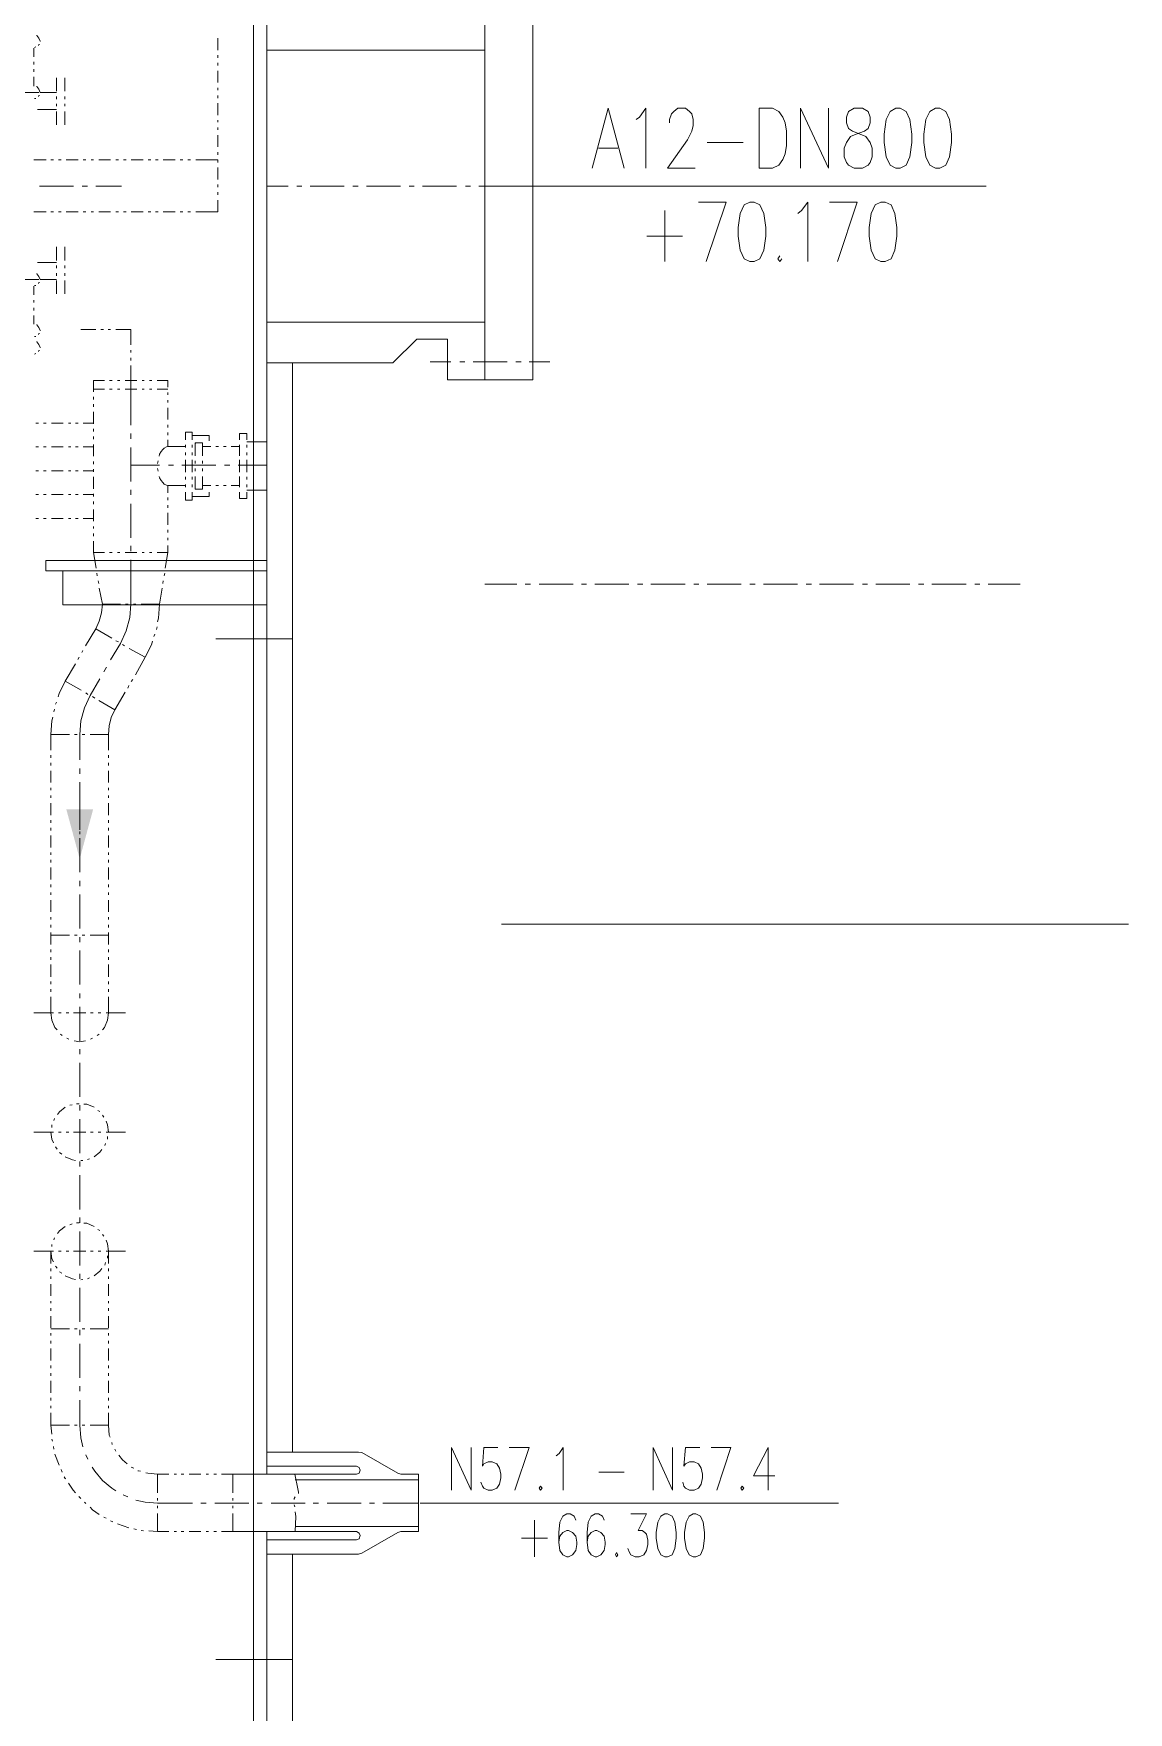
# Model space of a CAD drawing. Header units: millimetres. Extents: x 0 to 588, y 0 to 874.
# Drawn here: x 280.8 to 325.8, y 481.1 to 550 of the extents above; entities that cross this region are included whole.
import ezdxf

# ---------------------------------------------------------------- set-up
doc = ezdxf.new("R2010")
doc.units = ezdxf.units.MM
doc.layers.get('0').update_dxf_attribs({"lineweight": 18})

msp = doc.modelspace()

# ---------------------------------------------------------------- hatches: boundary and pattern name
msp.add_hatch(color=0).paths.add_polyline_path([(282.723, 516.149), (283.274, 518.181), (282.173, 518.181)], flags=0)

# ---------------------------------------------------------------- linework, layer by layer
at = {"color": 0, "lineweight": 0}
for points in [[(289.856, 96.16), (289.856, 761.323)], [(290.407, 581.935), (290.407, 490.876)], [(297.815, 551.751), (301.329, 551.751), (301.329, 543.772)], [(299.36, 551.751), (299.36, 543.772)], [(280.861, 549.466), (280.924, 549.487)], [(281.093, 549.72), (281.051, 549.846), (280.966, 549.952), (280.945, 549.952)], [(281.03, 549.55), (281.051, 549.592), (281.072, 549.592)], [(281.093, 549.72), (281.115, 549.72)], [(288.396, 549.846), (288.396, 549.36)], [(280.839, 549.444), (280.839, 549.085)], [(280.839, 548.873), (280.839, 548.767)], [(288.396, 549.148), (288.396, 549.042)], [(288.396, 548.831), (288.396, 548.725)], [(299.36, 549.36), (290.407, 549.36)], [(280.839, 548.577), (280.839, 548.471)], [(280.839, 548.259), (280.839, 547.878)], [(281.771, 547.666), (281.771, 548.217)], [(282.109, 548.217), (282.109, 547.666)], [(288.396, 548.513), (288.396, 548.026)], [(281.051, 547.624), (279.104, 547.624)], [(281.093, 547.624), (281.051, 547.751), (280.966, 547.857), (280.945, 547.857)], [(281.03, 547.455), (281.051, 547.497), (281.072, 547.497)], [(281.093, 547.624), (281.771, 547.624)], [(281.093, 547.624), (281.115, 547.624)], [(281.771, 547.349), (281.771, 547.455)], [(282.109, 547.455), (282.109, 547.349)], [(288.396, 547.814), (288.396, 547.708)], [(288.396, 547.497), (288.396, 547.391)], [(280.861, 547.37), (280.924, 547.37)], [(281.771, 546.926), (280.988, 546.926)], [(281.771, 547.053), (281.771, 547.158)], [(281.771, 546.29), (281.771, 546.841)], [(282.109, 547.158), (282.109, 547.053)], [(282.109, 546.841), (282.109, 546.29)], [(288.396, 547.179), (288.396, 546.693)], [(303.763, 544.513), (304.419, 546.968), (305.075, 544.513)], [(305.562, 546.502), (305.71, 546.608), (305.964, 546.968), (305.964, 544.513)], [(306.938, 546.375), (306.938, 546.502), (307.022, 546.735), (307.107, 546.841), (307.276, 546.968), (307.594, 546.968), (307.763, 546.841), (307.848, 546.735), (307.911, 546.502), (307.911, 546.269), (307.848, 546.036), (307.679, 545.676), (306.853, 544.513), (307.996, 544.513)], [(312.314, 544.513), (312.314, 546.968), (313.457, 544.513), (313.457, 546.968)], [(288.396, 546.481), (288.396, 546.396)], [(288.396, 546.185), (288.396, 546.079)], [(288.396, 545.867), (288.396, 545.38)], [(304.017, 545.338), (304.821, 545.338)], [(308.483, 545.571), (309.965, 545.571)], [(280.839, 544.851), (281.347, 544.851)], [(281.538, 544.851), (281.644, 544.851)], [(281.855, 544.851), (281.961, 544.851)], [(282.173, 544.851), (282.66, 544.851)], [(282.871, 544.851), (282.977, 544.851)], [(283.189, 544.851), (283.295, 544.851)], [(283.506, 544.851), (283.993, 544.851)], [(284.205, 544.851), (284.311, 544.851)], [(284.522, 544.851), (284.628, 544.851)], [(284.84, 544.851), (285.327, 544.851)], [(285.538, 544.851), (285.644, 544.851)], [(285.835, 544.851), (285.94, 544.851)], [(286.152, 544.851), (286.639, 544.851)], [(286.851, 544.851), (286.957, 544.851)], [(287.168, 544.851), (287.274, 544.851)], [(287.486, 544.851), (288.396, 544.851)], [(288.396, 545.169), (288.396, 545.062)], [(288.396, 544.851), (288.396, 544.745)], [(288.396, 544.533), (288.396, 544.047)], [(282.469, 543.772), (281.072, 543.772)], [(283.041, 543.772), (282.829, 543.772)], [(284.438, 543.772), (283.379, 543.772)], [(288.396, 543.835), (288.396, 543.729)], [(288.396, 543.518), (288.396, 543.412)], [(291.274, 543.772), (290.407, 543.772)], [(291.846, 543.772), (291.634, 543.772)], [(293.582, 543.772), (292.185, 543.772)], [(294.153, 543.772), (293.942, 543.772)], [(295.889, 543.772), (294.492, 543.772)], [(296.46, 543.772), (296.249, 543.772)], [(298.196, 543.772), (296.799, 543.772)], [(297.815, 535.813), (301.329, 535.813), (301.329, 543.772)], [(298.767, 543.772), (298.556, 543.772)], [(299.974, 543.772), (299.106, 543.772)], [(299.36, 535.813), (299.36, 543.772)], [(299.974, 543.772), (319.934, 543.772)], [(280.839, 542.713), (281.347, 542.713)], [(281.538, 542.713), (281.644, 542.713)], [(281.855, 542.713), (281.961, 542.713)], [(282.173, 542.713), (282.66, 542.713)], [(282.871, 542.713), (282.977, 542.713)], [(283.189, 542.713), (283.295, 542.713)], [(283.506, 542.713), (283.993, 542.713)], [(284.205, 542.713), (284.311, 542.713)], [(284.522, 542.713), (284.628, 542.713)], [(284.84, 542.713), (285.327, 542.713)], [(285.538, 542.713), (285.644, 542.713)], [(285.835, 542.713), (285.94, 542.713)], [(286.152, 542.713), (286.639, 542.713)], [(286.851, 542.713), (286.957, 542.713)], [(287.168, 542.713), (287.274, 542.713)], [(287.486, 542.713), (288.396, 542.713)], [(288.396, 543.2), (288.396, 542.713)], [(306.747, 542.777), (306.747, 540.681)], [(308.123, 543.115), (309.266, 543.115), (308.441, 540.681)], [(312.208, 542.65), (312.356, 542.777), (312.611, 543.115), (312.611, 540.681)], [(313.5, 543.115), (314.642, 543.115), (313.838, 540.681)], [(281.771, 541.274), (281.771, 540.724)], [(282.109, 540.724), (282.109, 541.274)], [(306.007, 541.718), (307.467, 541.718)], [(281.771, 540.639), (280.988, 540.639)], [(281.771, 540.512), (281.771, 540.406)], [(282.109, 540.406), (282.109, 540.512)], [(311.467, 540.914), (311.383, 540.787), (311.467, 540.681), (311.552, 540.787)], [(281.051, 539.941), (279.104, 539.941)], [(281.093, 539.941), (281.051, 540.067), (280.966, 540.173), (280.945, 540.173)], [(281.03, 539.771), (281.051, 539.813), (281.072, 539.813)], [(281.093, 539.941), (281.771, 539.941)], [(281.093, 539.941), (281.115, 539.941)], [(281.771, 540.194), (281.771, 540.089)], [(281.771, 539.898), (281.771, 539.348)], [(282.109, 540.089), (282.109, 540.194)], [(282.109, 539.348), (282.109, 539.898)], [(280.839, 539.306), (280.839, 539.665)], [(280.861, 539.686), (280.924, 539.686)], [(280.839, 538.988), (280.839, 539.094)], [(280.839, 538.67), (280.839, 538.776)], [(280.839, 538.099), (280.839, 538.459)], [(281.093, 537.845), (281.051, 537.972), (280.966, 538.078), (280.945, 538.078)], [(281.093, 537.845), (281.115, 537.845)], [(283.379, 537.887), (282.765, 537.887)], [(283.697, 537.887), (283.591, 537.887)], [(283.993, 537.887), (283.887, 537.887)], [(284.819, 537.887), (284.205, 537.887)], [(284.819, 537.887), (284.819, 537.252)], [(299.36, 538.183), (290.407, 538.183)], [(280.861, 537.591), (280.924, 537.591)], [(281.093, 537.146), (281.051, 537.274), (280.966, 537.379), (280.945, 537.379)], [(281.03, 537.676), (281.051, 537.718), (281.072, 537.718)], [(281.093, 537.146), (281.115, 537.146)], [(295.571, 536.511), (296.566, 537.485), (297.815, 537.485)], [(297.815, 535.813), (297.815, 537.485)], [(280.861, 536.871), (280.924, 536.893)], [(281.03, 536.977), (281.051, 537.019), (281.072, 537.019)], [(284.819, 537.04), (284.819, 536.935)], [(284.819, 536.723), (284.819, 536.617)], [(284.819, 536.406), (284.819, 535.792)], [(295.571, 536.511), (290.407, 536.511)], [(291.465, 536.511), (291.465, 491.786)], [(297.963, 536.554), (297.116, 536.554)], [(298.535, 536.554), (298.323, 536.554)], [(300.27, 536.554), (298.873, 536.554)], [(300.842, 536.554), (300.63, 536.554)], [(302.027, 536.554), (301.18, 536.554)], [(283.295, 535.326), (283.295, 535.792)], [(283.739, 535.792), (283.295, 535.792)], [(284.057, 535.792), (283.951, 535.792)], [(284.374, 535.792), (284.268, 535.792)], [(285.073, 535.792), (284.586, 535.792)], [(284.819, 533.95), (284.819, 535.792)], [(285.369, 535.792), (285.284, 535.792)], [(285.687, 535.792), (285.581, 535.792)], [(286.343, 535.792), (285.898, 535.792)], [(286.343, 535.517), (286.343, 535.792)], [(283.739, 535.432), (283.295, 535.432)], [(283.295, 535.008), (283.295, 535.115)], [(284.057, 535.432), (283.951, 535.432)], [(284.374, 535.432), (284.268, 535.432)], [(285.073, 535.432), (284.586, 535.432)], [(285.369, 535.432), (285.284, 535.432)], [(285.687, 535.432), (285.581, 535.432)], [(286.343, 535.432), (285.898, 535.432)], [(286.343, 535.199), (286.343, 535.305)], [(286.343, 534.882), (286.343, 534.987)], [(283.295, 534.712), (283.295, 534.818)], [(283.295, 534.014), (283.295, 534.501)], [(286.343, 534.183), (286.343, 534.67)], [(281.03, 534.035), (280.924, 534.035)], [(281.347, 534.035), (281.241, 534.035)], [(282.046, 534.035), (281.559, 534.035)], [(282.363, 534.035), (282.257, 534.035)], [(282.66, 534.035), (282.554, 534.035)], [(283.295, 534.035), (282.871, 534.035)], [(283.295, 533.696), (283.295, 533.802)], [(284.819, 533.4), (284.819, 533.612)], [(286.343, 533.865), (286.343, 533.971)], [(286.343, 533.548), (286.343, 533.654)], [(287.337, 533.675), (287.062, 533.675)], [(287.062, 533.358), (287.062, 533.675)], [(287.337, 533.358), (287.337, 533.675)], [(289.285, 533.612), (289.581, 533.612), (289.581, 533.358)], [(289.285, 533.612), (289.285, 533.358)], [(281.03, 533.061), (280.924, 533.061)], [(281.347, 533.061), (281.241, 533.061)], [(282.046, 533.061), (281.559, 533.061)], [(282.363, 533.061), (282.257, 533.061)], [(282.66, 533.061), (282.554, 533.061)], [(283.295, 533.061), (282.871, 533.061)], [(283.295, 533.379), (283.295, 533.485)], [(283.295, 532.68), (283.295, 533.167)], [(284.819, 531.643), (284.819, 533.04)], [(286.343, 533.082), (286.279, 533.061), (286.195, 533.019), (286.131, 532.956), (286.067, 532.871), (286.004, 532.765), (285.983, 532.68)], [(286.343, 533.082), (286.343, 533.358)], [(287.062, 533.082), (286.343, 533.082)], [(287.062, 533.04), (287.062, 533.146)], [(287.337, 533.527), (288.036, 533.527)], [(287.337, 533.04), (287.337, 533.146)], [(287.486, 533.231), (287.464, 533.21)], [(287.761, 533.231), (287.464, 533.231)], [(287.464, 532.702), (287.464, 533.231)], [(287.761, 532.702), (287.761, 533.231)], [(288.099, 533.082), (287.761, 533.082)], [(288.036, 533.315), (288.036, 533.527)], [(288.417, 533.082), (288.311, 533.082)], [(288.735, 533.082), (288.629, 533.082)], [(289.285, 533.082), (288.946, 533.082)], [(289.285, 533.146), (289.285, 533.04)], [(289.285, 533.082), (289.285, 532.702)], [(290.407, 533.273), (289.581, 533.273)], [(289.581, 533.146), (289.581, 533.04)], [(283.295, 532.362), (283.295, 532.469)], [(284.819, 532.321), (286.004, 532.321)], [(285.94, 532.49), (285.919, 532.384)], [(286.364, 532.321), (286.575, 532.321)], [(286.914, 532.321), (288.311, 532.321)], [(287.062, 532.723), (287.062, 532.828)], [(287.062, 532.024), (287.062, 532.532)], [(287.337, 532.723), (287.337, 532.828)], [(287.337, 532.024), (287.337, 532.532)], [(287.464, 532.384), (287.464, 532.49)], [(287.761, 532.384), (287.761, 532.49)], [(288.671, 532.321), (288.883, 532.321)], [(289.221, 532.321), (290.407, 532.321)], [(289.285, 532.828), (289.285, 532.723)], [(289.285, 532.532), (289.285, 532.024)], [(289.285, 532.49), (289.285, 532.384)], [(289.581, 532.828), (289.581, 532.723)], [(289.581, 532.532), (289.581, 532.024)], [(281.03, 532.088), (280.924, 532.088)], [(281.347, 532.088), (281.241, 532.088)], [(282.046, 532.088), (281.559, 532.088)], [(282.363, 532.088), (282.257, 532.088)], [(282.66, 532.088), (282.554, 532.088)], [(283.295, 532.088), (282.871, 532.088)], [(283.295, 532.045), (283.295, 532.151)], [(283.295, 531.347), (283.295, 531.833)], [(285.919, 532.172), (285.94, 532.067)], [(285.983, 531.855), (286.004, 531.791), (286.067, 531.686), (286.131, 531.601), (286.195, 531.537), (286.279, 531.495), (286.343, 531.474)], [(287.062, 531.728), (287.062, 531.833)], [(287.337, 531.728), (287.337, 531.833)], [(287.464, 532.067), (287.464, 532.172)], [(287.464, 531.326), (287.464, 531.855)], [(287.761, 532.067), (287.761, 532.172)], [(287.761, 531.326), (287.761, 531.855)], [(289.285, 532.172), (289.285, 532.067)], [(289.285, 531.855), (289.285, 531.474)], [(289.285, 531.833), (289.285, 531.728)], [(289.581, 531.833), (289.581, 531.728)], [(281.03, 531.114), (280.924, 531.114)], [(281.347, 531.114), (281.241, 531.114)], [(282.046, 531.114), (281.559, 531.114)], [(282.363, 531.114), (282.257, 531.114)], [(282.66, 531.114), (282.554, 531.114)], [(283.295, 531.114), (282.871, 531.114)], [(283.295, 531.029), (283.295, 531.135)], [(284.819, 531.093), (284.819, 531.304)], [(286.343, 531.178), (286.343, 531.474)], [(287.062, 531.474), (286.343, 531.474)], [(286.343, 530.881), (286.343, 530.987)], [(287.062, 531.41), (287.062, 531.516)], [(287.062, 530.881), (287.062, 531.199)], [(287.337, 530.881), (287.062, 530.881)], [(287.337, 531.41), (287.337, 531.516)], [(287.337, 530.881), (287.337, 531.199)], [(287.337, 531.029), (288.036, 531.029)], [(287.761, 531.326), (287.464, 531.326)], [(288.099, 531.474), (287.761, 531.474)], [(288.036, 531.029), (288.036, 531.199)], [(288.417, 531.474), (288.311, 531.474)], [(288.735, 531.474), (288.629, 531.474)], [(289.285, 531.474), (288.946, 531.474)], [(289.285, 531.516), (289.285, 531.41)], [(289.285, 531.199), (289.285, 530.945)], [(289.581, 530.945), (289.285, 530.945)], [(289.581, 531.516), (289.581, 531.41)], [(290.407, 531.283), (289.581, 531.283)], [(289.581, 531.199), (289.581, 530.945)], [(283.295, 530.712), (283.295, 530.818)], [(283.295, 530.013), (283.295, 530.5)], [(284.819, 529.336), (284.819, 530.733)], [(286.343, 530.564), (286.343, 530.669)], [(286.343, 529.865), (286.343, 530.352)], [(281.03, 530.119), (280.924, 530.119)], [(281.347, 530.119), (281.241, 530.119)], [(282.046, 530.119), (281.559, 530.119)], [(282.363, 530.119), (282.257, 530.119)], [(282.66, 530.119), (282.554, 530.119)], [(283.295, 530.119), (282.871, 530.119)], [(283.295, 529.717), (283.295, 529.801)], [(283.295, 529.399), (283.295, 529.505)], [(284.819, 529.569), (284.84, 529.569)], [(286.343, 529.548), (286.343, 529.654)], [(283.295, 528.722), (283.295, 529.187)], [(284.819, 528.786), (284.819, 528.997)], [(286.343, 529.23), (286.343, 529.336)], [(286.343, 528.722), (286.343, 529.019)], [(290.407, 528.405), (281.326, 528.405), (281.326, 527.981)], [(283.401, 528.087), (283.295, 528.722)], [(283.295, 528.722), (283.739, 528.722)], [(283.951, 528.722), (284.057, 528.722)], [(284.268, 528.722), (284.374, 528.722)], [(284.586, 528.722), (285.073, 528.722)], [(284.819, 526.606), (284.819, 528.426)], [(285.284, 528.722), (285.369, 528.722)], [(285.581, 528.722), (285.687, 528.722)], [(285.898, 528.722), (286.343, 528.722)], [(286.237, 528.087), (286.343, 528.722)], [(290.407, 527.981), (281.326, 527.981)], [(282.025, 526.584), (282.025, 527.981)], [(283.443, 527.77), (283.422, 527.875)], [(283.506, 527.452), (283.485, 527.558)], [(286.131, 527.452), (286.152, 527.558)], [(286.195, 527.77), (286.216, 527.875)], [(299.36, 527.431), (300.673, 527.431)], [(301.011, 527.431), (301.223, 527.431)], [(301.583, 527.431), (302.98, 527.431)], [(303.318, 527.431), (303.53, 527.431)], [(303.869, 527.431), (305.266, 527.431)], [(305.625, 527.431), (305.837, 527.431)], [(306.176, 527.431), (307.573, 527.431)], [(307.933, 527.431), (308.144, 527.431)], [(308.483, 527.431), (309.88, 527.431)], [(310.24, 527.431), (310.452, 527.431)], [(310.79, 527.431), (312.187, 527.431)], [(312.547, 527.431), (312.759, 527.431)], [(313.097, 527.431), (314.494, 527.431)], [(314.854, 527.431), (315.066, 527.431)], [(315.404, 527.431), (316.801, 527.431)], [(317.161, 527.431), (317.373, 527.431)], [(317.712, 527.431), (319.109, 527.431)], [(319.469, 527.431), (319.68, 527.431)], [(320.019, 527.431), (321.331, 527.431)], [(283.654, 526.606), (283.527, 527.262)], [(286.004, 526.606), (286.11, 527.262)], [(290.407, 526.584), (282.025, 526.584)], [(283.379, 525.59), (283.527, 525.907), (283.612, 526.246), (283.654, 526.606)], [(283.654, 526.606), (284.395, 526.606)], [(283.654, 526.606), (284.395, 526.606)], [(284.395, 524.997), (284.628, 525.505), (284.776, 526.055), (284.819, 526.606)], [(284.607, 526.606), (284.713, 526.606)], [(284.607, 526.606), (284.713, 526.606)], [(284.925, 526.606), (285.03, 526.606)], [(284.925, 526.606), (285.03, 526.606)], [(285.242, 526.606), (286.004, 526.606)], [(285.242, 526.606), (286.004, 526.606)], [(285.919, 525.886), (285.962, 526.034), (286.004, 526.606)], [(283.379, 525.59), (282.956, 524.891)], [(283.379, 525.59), (284.036, 525.208)], [(285.771, 525.272), (285.813, 525.378)], [(285.877, 525.568), (285.898, 525.674)], [(282.85, 524.701), (282.808, 524.616)], [(284.395, 524.997), (283.993, 524.319)], [(284.205, 525.103), (284.311, 525.06)], [(284.48, 524.954), (284.565, 524.891)], [(284.755, 524.785), (285.411, 524.425)], [(285.411, 524.425), (285.665, 524.933), (285.708, 525.082)], [(291.465, 525.187), (288.311, 525.187)], [(282.554, 524.15), (282.13, 523.451)], [(282.702, 524.425), (282.639, 524.34)], [(283.824, 524.023), (283.718, 523.833)], [(285.411, 524.425), (285.009, 523.706)], [(282.13, 523.451), (281.877, 522.944), (281.834, 522.795)], [(282.787, 523.071), (282.13, 523.451)], [(283.549, 523.536), (283.147, 522.859)], [(284.734, 523.261), (284.692, 523.155)], [(284.903, 523.515), (284.84, 523.431)], [(281.771, 522.584), (281.728, 522.499)], [(283.147, 522.859), (282.914, 522.351), (282.765, 521.822), (282.723, 521.25)], [(283.062, 522.901), (282.977, 522.965)], [(283.337, 522.753), (283.252, 522.817)], [(284.163, 522.266), (283.506, 522.647)], [(284.586, 522.986), (284.163, 522.266), (284.014, 521.949), (283.93, 521.61), (283.909, 521.25)], [(281.623, 521.97), (281.58, 521.822), (281.538, 521.25)], [(281.686, 522.288), (281.665, 522.182)], [(281.538, 520.615), (281.538, 521.25)], [(281.538, 521.25), (282.3, 521.25)], [(282.512, 521.25), (282.617, 521.25)], [(282.723, 521.25), (282.723, 520.213)], [(282.829, 521.25), (282.935, 521.25)], [(283.147, 521.25), (283.909, 521.25)], [(283.909, 520.615), (283.909, 521.25)], [(281.538, 520.298), (281.538, 520.404)], [(281.538, 519.98), (281.538, 520.086)], [(282.723, 519.853), (282.723, 519.642)], [(283.909, 520.298), (283.909, 520.404)], [(283.909, 519.98), (283.909, 520.086)], [(281.538, 519.282), (281.538, 519.769)], [(282.723, 519.303), (282.723, 517.906)], [(282.723, 519.303), (282.723, 518.816)], [(283.909, 519.282), (283.909, 519.769)], [(281.538, 518.964), (281.538, 519.07)], [(281.538, 518.647), (281.538, 518.753)], [(281.538, 517.948), (281.538, 518.435)], [(282.723, 518.604), (282.723, 518.499)], [(283.909, 518.964), (283.909, 519.07)], [(283.909, 518.647), (283.909, 518.753)], [(283.909, 517.948), (283.909, 518.435)], [(282.723, 518.287), (282.723, 518.181)], [(282.723, 517.97), (282.723, 517.483)], [(281.538, 517.63), (281.538, 517.737)], [(281.538, 517.313), (281.538, 517.419)], [(281.538, 516.615), (281.538, 517.101)], [(282.723, 517.546), (282.723, 517.335)], [(282.723, 517.271), (282.723, 517.165)], [(283.909, 517.63), (283.909, 517.737)], [(283.909, 517.313), (283.909, 517.419)], [(283.909, 516.615), (283.909, 517.101)], [(281.538, 516.318), (281.538, 516.403)], [(282.723, 516.996), (282.723, 515.599)], [(282.723, 516.953), (282.723, 516.848)], [(282.723, 516.657), (282.723, 516.149)], [(283.909, 516.318), (283.909, 516.403)], [(281.538, 516.001), (281.538, 516.107)], [(281.538, 515.302), (281.538, 515.789)], [(283.909, 516.001), (283.909, 516.107)], [(283.909, 515.302), (283.909, 515.789)], [(281.538, 514.985), (281.538, 515.091)], [(282.723, 515.239), (282.723, 515.027)], [(283.909, 514.985), (283.909, 515.091)], [(281.538, 514.668), (281.538, 514.773)], [(281.538, 513.969), (281.538, 514.455)], [(282.723, 514.689), (282.723, 513.292)], [(283.909, 514.668), (283.909, 514.773)], [(283.909, 513.969), (283.909, 514.455)], [(281.538, 513.652), (281.538, 513.757)], [(283.909, 513.652), (283.909, 513.757)], [(281.538, 513.334), (281.538, 513.44)], [(281.538, 512.635), (281.538, 513.122)], [(281.538, 513.016), (282.3, 513.016)], [(282.512, 513.016), (282.617, 513.016)], [(282.723, 512.932), (282.723, 512.72)], [(282.829, 513.016), (282.935, 513.016)], [(283.147, 513.016), (283.909, 513.016)], [(283.909, 513.334), (283.909, 513.44)], [(283.909, 512.635), (283.909, 513.122)], [(300.038, 513.461), (325.776, 513.461)], [(281.538, 512.318), (281.538, 512.424)], [(282.723, 512.381), (282.723, 510.985)], [(283.909, 512.318), (283.909, 512.424)], [(281.538, 512), (281.538, 512.106)], [(281.538, 511.302), (281.538, 511.81)], [(283.909, 512), (283.909, 512.106)], [(283.909, 511.302), (283.909, 511.81)], [(281.538, 511.006), (281.538, 511.111)], [(283.909, 511.006), (283.909, 511.111)], [(281.538, 510.688), (281.538, 510.794)], [(281.538, 509.82), (281.538, 510.476)], [(282.723, 510.625), (282.723, 510.434)], [(283.909, 510.688), (283.909, 510.794)], [(283.909, 509.82), (283.909, 510.476)], [(280.839, 509.82), (281.644, 509.82)], [(281.538, 509.82), (281.58, 509.524), (281.707, 509.228), (281.792, 509.122)], [(281.855, 509.82), (281.961, 509.82)], [(282.173, 509.82), (282.279, 509.82)], [(282.469, 509.82), (282.977, 509.82)], [(282.723, 510.074), (282.723, 508.677)], [(283.168, 509.82), (283.274, 509.82)], [(283.485, 509.82), (283.591, 509.82)], [(283.654, 509.122), (283.739, 509.228), (283.866, 509.524), (283.909, 509.82)], [(283.803, 509.82), (284.607, 509.82)], [(281.94, 508.952), (282.003, 508.889)], [(282.194, 508.783), (282.279, 508.741)], [(283.168, 508.741), (283.252, 508.783)], [(283.443, 508.889), (283.527, 508.952)], [(282.49, 508.677), (282.723, 508.635), (282.956, 508.677)], [(282.723, 508.339), (282.723, 508.127)], [(282.723, 507.767), (282.723, 506.37)], [(282.406, 506.053), (282.321, 506.031)], [(282.702, 506.095), (282.596, 506.095)], [(282.723, 506.031), (282.723, 505.819)], [(283.316, 505.947), (283.019, 506.074), (282.892, 506.074)], [(281.686, 505.481), (281.665, 505.397)], [(282.13, 505.947), (281.898, 505.756), (281.813, 505.651)], [(282.723, 505.46), (282.723, 504.063)], [(283.549, 505.777), (283.464, 505.819)], [(283.718, 505.545), (283.654, 505.629)], [(283.909, 504.931), (283.866, 505.227), (283.803, 505.375)], [(280.839, 504.931), (281.644, 504.931)], [(281.538, 504.931), (281.58, 504.635), (281.644, 504.486)], [(281.58, 505.227), (281.58, 505.121)], [(281.855, 504.931), (281.961, 504.931)], [(282.173, 504.931), (282.279, 504.931)], [(282.469, 504.931), (282.977, 504.931)], [(283.168, 504.931), (283.274, 504.931)], [(283.485, 504.931), (283.591, 504.931)], [(283.803, 504.931), (284.607, 504.931)], [(283.866, 504.635), (283.866, 504.74)], [(283.909, 504.931), (283.93, 504.931)], [(281.728, 504.317), (281.792, 504.232)], [(281.898, 504.084), (281.982, 504.021)], [(283.316, 503.915), (283.549, 504.105), (283.633, 504.211)], [(283.76, 504.38), (283.781, 504.465)], [(282.13, 503.915), (282.427, 503.787), (282.554, 503.767)], [(282.723, 503.724), (282.723, 503.513)], [(282.765, 503.767), (282.85, 503.767)], [(283.041, 503.809), (283.125, 503.83)], [(282.723, 503.153), (282.723, 501.755)], [(282.702, 501.205), (282.596, 501.205)], [(282.723, 501.417), (282.723, 501.205)], [(281.686, 500.592), (281.665, 500.507)], [(282.13, 501.057), (281.898, 500.867), (281.813, 500.761)], [(282.406, 501.163), (282.321, 501.121)], [(282.723, 500.846), (282.723, 499.449)], [(283.316, 501.057), (283.019, 501.184), (282.892, 501.184)], [(283.549, 500.888), (283.464, 500.93)], [(283.718, 500.655), (283.654, 500.719)], [(280.839, 500.041), (281.644, 500.041)], [(281.538, 499.533), (281.538, 500.041)], [(281.538, 500.041), (281.58, 499.724), (281.644, 499.597)], [(281.58, 500.317), (281.58, 500.232)], [(281.855, 500.041), (281.961, 500.041)], [(282.173, 500.041), (282.279, 500.041)], [(282.469, 500.041), (282.977, 500.041)], [(283.168, 500.041), (283.274, 500.041)], [(283.485, 500.041), (283.591, 500.041)], [(283.909, 500.041), (283.866, 500.338), (283.803, 500.485)], [(283.803, 500.041), (284.607, 500.041)], [(283.866, 499.745), (283.866, 499.851)], [(283.909, 499.533), (283.909, 500.041)], [(283.909, 500.041), (283.93, 500.041)], [(281.538, 499.216), (281.538, 499.322)], [(281.728, 499.427), (281.792, 499.343)], [(281.898, 499.195), (281.982, 499.131)], [(283.316, 499.025), (283.549, 499.216), (283.633, 499.322)], [(283.76, 499.469), (283.781, 499.576)], [(283.909, 499.216), (283.909, 499.322)], [(281.538, 498.898), (281.538, 499.004)], [(281.538, 498.2), (281.538, 498.687)], [(282.13, 499.025), (282.427, 498.898), (282.554, 498.877)], [(282.723, 499.11), (282.723, 498.898)], [(282.723, 498.538), (282.723, 497.142)], [(282.765, 498.856), (282.85, 498.877)], [(283.041, 498.898), (283.125, 498.94)], [(283.909, 498.898), (283.909, 499.004)], [(283.909, 498.2), (283.909, 498.687)], [(281.538, 497.904), (281.538, 497.988)], [(283.909, 497.904), (283.909, 497.988)], [(281.538, 497.586), (281.538, 497.692)], [(281.538, 496.887), (281.538, 497.374)], [(283.909, 497.586), (283.909, 497.692)], [(283.909, 496.887), (283.909, 497.374)], [(281.538, 496.845), (282.3, 496.845)], [(281.538, 496.57), (281.538, 496.676)], [(282.512, 496.845), (282.617, 496.845)], [(282.723, 496.803), (282.723, 496.591)], [(282.829, 496.845), (282.935, 496.845)], [(283.147, 496.845), (283.909, 496.845)], [(283.909, 496.57), (283.909, 496.676)], [(281.538, 496.252), (281.538, 496.358)], [(281.538, 495.554), (281.538, 496.041)], [(282.723, 496.231), (282.723, 494.834)], [(283.909, 496.252), (283.909, 496.358)], [(283.909, 495.554), (283.909, 496.041)], [(281.538, 495.236), (281.538, 495.342)], [(281.538, 494.919), (281.538, 495.025)], [(283.909, 495.236), (283.909, 495.342)], [(283.909, 494.919), (283.909, 495.025)], [(281.538, 494.22), (281.538, 494.707)], [(282.723, 494.496), (282.723, 494.284)], [(283.909, 494.22), (283.909, 494.707)], [(281.538, 493.903), (281.538, 494.009)], [(281.538, 493.586), (281.538, 493.691)], [(282.723, 493.924), (282.723, 492.887)], [(283.909, 493.903), (283.909, 494.009)], [(283.909, 493.586), (283.909, 493.691)], [(281.538, 492.887), (281.538, 493.395)], [(283.909, 492.887), (283.909, 493.395)], [(282.3, 492.887), (281.538, 492.887), (281.58, 492.527)], [(281.58, 492.315), (281.601, 492.23)], [(282.617, 492.887), (282.512, 492.887)], [(282.723, 492.887), (282.765, 492.379), (282.85, 491.998)], [(282.935, 492.887), (282.829, 492.887)], [(283.909, 492.887), (283.147, 492.887)], [(283.909, 492.887), (283.93, 492.485), (283.972, 492.4)], [(281.644, 492.019), (281.665, 491.913)], [(281.707, 491.701), (281.877, 491.257)], [(282.977, 491.68), (283.062, 491.49)], [(284.036, 492.188), (284.057, 492.103)], [(284.163, 491.913), (284.205, 491.829)], [(284.332, 491.659), (284.48, 491.469), (284.671, 491.3)], [(290.407, 491.786), (294.174, 491.786)], [(294.301, 491.765), (294.174, 491.786)], [(294.301, 491.765), (295.783, 490.918)], [(297.984, 490.22), (297.984, 491.977), (298.789, 490.22), (298.789, 491.977)], [(299.889, 491.977), (299.318, 491.977), (299.254, 491.215), (299.318, 491.3), (299.487, 491.384), (299.656, 491.384), (299.847, 491.3), (299.953, 491.13), (300.016, 490.876), (300.016, 490.728), (299.953, 490.474), (299.847, 490.305), (299.656, 490.22), (299.487, 490.22), (299.318, 490.305), (299.254, 490.389), (299.191, 490.558)], [(300.588, 490.22), (301.18, 491.977), (300.355, 491.977)], [(302.281, 491.638), (302.408, 491.723), (302.577, 491.977), (302.577, 490.22)], [(306.26, 490.22), (306.26, 491.977), (307.065, 490.22), (307.065, 491.977)], [(308.187, 491.977), (307.594, 491.977), (307.531, 491.215), (307.594, 491.3), (307.763, 491.384), (307.954, 491.384), (308.123, 491.3), (308.229, 491.13), (308.293, 490.876), (308.293, 490.728), (308.229, 490.474), (308.123, 490.305), (307.954, 490.22), (307.763, 490.22), (307.594, 490.305), (307.531, 490.389), (307.488, 490.558)], [(308.885, 490.22), (309.457, 491.977), (308.652, 491.977)], [(310.981, 491.977), (310.388, 490.813), (311.256, 490.813)], [(310.981, 491.977), (310.981, 490.22)], [(281.961, 491.067), (282.003, 490.96)], [(283.231, 491.172), (283.337, 491.003), (283.654, 490.622), (284.036, 490.305), (284.205, 490.199)], [(284.84, 491.172), (284.946, 491.13)], [(285.115, 491.024), (285.136, 491.024), (285.221, 491.003)], [(285.433, 490.94), (285.517, 490.918), (285.919, 490.876)], [(285.919, 490.876), (286.385, 490.876)], [(285.919, 490.114), (285.919, 490.876)], [(286.597, 490.876), (286.702, 490.876)], [(286.893, 490.876), (286.999, 490.876)], [(287.211, 490.876), (287.697, 490.876)], [(287.909, 490.876), (288.015, 490.876)], [(288.226, 490.876), (288.332, 490.876)], [(288.544, 490.876), (289.01, 490.876)], [(289.01, 490.114), (289.01, 490.876)], [(289.01, 490.876), (294.09, 490.876)], [(290.407, 491.215), (294.09, 491.215)], [(291.698, 490.093), (291.698, 490.135), (291.677, 490.284), (291.55, 490.876)], [(294.09, 490.876), (294.195, 490.918), (294.238, 491.045), (294.195, 491.151), (294.09, 491.215)], [(295.783, 490.918), (295.91, 490.876)], [(295.91, 490.876), (296.63, 490.876)], [(296.63, 488.527), (296.63, 490.876)], [(304.038, 490.96), (305.075, 490.96)], [(282.088, 490.77), (282.13, 490.707), (282.152, 490.686)], [(282.257, 490.516), (282.448, 490.22), (282.554, 490.114)], [(291.571, 490.643), (296.63, 490.643)], [(282.681, 489.966), (282.765, 489.881)], [(282.914, 489.733), (282.977, 489.67)], [(283.147, 489.522), (283.252, 489.415), (283.527, 489.225)], [(284.501, 490.029), (284.692, 489.944)], [(285.03, 489.818), (285.411, 489.733), (285.919, 489.691), (287.359, 489.691)], [(285.919, 489.797), (285.919, 489.902)], [(285.919, 489.479), (285.919, 489.585)], [(287.697, 489.691), (287.909, 489.691)], [(288.269, 489.691), (289.666, 489.691)], [(289.01, 489.797), (289.01, 489.902)], [(289.01, 489.479), (289.01, 489.585)], [(290.005, 489.691), (290.216, 489.691)], [(290.576, 489.691), (291.973, 489.691)], [(291.529, 489.839), (291.529, 489.881), (291.571, 489.944)], [(291.55, 489.543), (291.529, 489.627)], [(292.312, 489.691), (292.523, 489.691)], [(292.883, 489.691), (294.28, 489.691)], [(294.619, 489.691), (294.83, 489.691)], [(295.169, 489.691), (296.63, 489.691)], [(296.693, 489.691), (313.88, 489.691)], [(283.718, 489.119), (283.739, 489.098), (283.803, 489.077)], [(283.993, 488.971), (284.078, 488.929)], [(284.268, 488.844), (284.734, 488.675)], [(285.919, 488.527), (285.919, 489.267)], [(289.01, 488.527), (289.01, 489.267)], [(291.571, 488.527), (291.592, 489.14), (291.571, 489.331)], [(301.392, 488.992), (301.392, 487.49)], [(303.086, 488.992), (303.022, 489.162), (302.853, 489.246), (302.726, 489.246), (302.556, 489.162), (302.429, 488.908), (302.387, 488.484), (302.387, 488.082), (302.429, 487.743), (302.556, 487.574), (302.726, 487.49), (302.789, 487.49), (302.959, 487.574), (303.086, 487.743), (303.128, 487.998), (303.128, 488.082), (303.086, 488.336), (302.959, 488.484), (302.789, 488.569), (302.726, 488.569), (302.556, 488.484), (302.429, 488.336), (302.387, 488.082)], [(304.25, 488.992), (304.186, 489.162), (304.017, 489.246), (303.89, 489.246), (303.721, 489.162), (303.594, 488.908), (303.551, 488.484), (303.551, 488.082), (303.594, 487.743), (303.721, 487.574), (303.89, 487.49), (303.953, 487.49), (304.123, 487.574), (304.25, 487.743), (304.292, 487.998), (304.292, 488.082), (304.25, 488.336), (304.123, 488.484), (303.953, 488.569), (303.89, 488.569), (303.721, 488.484), (303.594, 488.336), (303.551, 488.082)], [(305.35, 489.246), (305.985, 489.246), (305.647, 488.569), (305.816, 488.569), (305.922, 488.484), (305.985, 488.421), (306.049, 488.167), (306.049, 487.998), (305.985, 487.743), (305.88, 487.574), (305.689, 487.49), (305.52, 487.49), (305.35, 487.574), (305.287, 487.659), (305.223, 487.828)], [(284.946, 488.632), (285.051, 488.611)], [(285.242, 488.569), (285.348, 488.548)], [(285.56, 488.548), (285.919, 488.527)], [(285.919, 488.527), (286.385, 488.527)], [(286.597, 488.527), (286.702, 488.527)], [(286.893, 488.527), (286.999, 488.527)], [(287.211, 488.527), (287.697, 488.527)], [(287.909, 488.527), (288.015, 488.527)], [(288.226, 488.527), (288.332, 488.527)], [(288.544, 488.527), (289.01, 488.527)], [(289.01, 488.527), (294.09, 488.527)], [(290.407, 488.527), (290.407, 476.906)], [(290.407, 488.188), (294.09, 488.188)], [(291.571, 488.738), (296.63, 488.738)], [(294.09, 488.188), (294.195, 488.23), (294.238, 488.357), (294.195, 488.463), (294.09, 488.527)], [(294.301, 487.638), (295.783, 488.484)], [(295.91, 488.527), (295.783, 488.484)], [(295.91, 488.527), (296.63, 488.527)], [(300.863, 488.252), (301.921, 488.252)], [(290.407, 487.595), (294.174, 487.595)], [(291.465, 487.595), (291.465, 477.816)], [(294.174, 487.595), (294.301, 487.638)], [(291.465, 483.277), (288.311, 483.277)]]:
    msp.add_lwpolyline(points, dxfattribs=at)
for points in [[(310.621, 544.513), (310.621, 546.968), (311.171, 546.968), (311.425, 546.841), (311.594, 546.608), (311.679, 546.375), (311.743, 546.036), (311.743, 545.444), (311.679, 545.105), (311.594, 544.872), (311.425, 544.639), (311.171, 544.513)], [(314.515, 546.968), (314.283, 546.841), (314.198, 546.608), (314.198, 546.375), (314.283, 546.142), (314.452, 546.036), (314.769, 545.909), (315.002, 545.804), (315.172, 545.571), (315.256, 545.338), (315.256, 544.978), (315.172, 544.745), (315.087, 544.639), (314.854, 544.513), (314.515, 544.513), (314.283, 544.639), (314.198, 544.745), (314.113, 544.978), (314.113, 545.338), (314.198, 545.571), (314.367, 545.804), (314.6, 545.909), (314.939, 546.036), (315.087, 546.142), (315.172, 546.375), (315.172, 546.608), (315.087, 546.841), (314.854, 546.968)], [(316.23, 546.968), (315.997, 546.841), (315.828, 546.502), (315.743, 545.909), (315.743, 545.571), (315.828, 544.978), (315.997, 544.639), (316.23, 544.513), (316.399, 544.513), (316.653, 544.639), (316.801, 544.978), (316.886, 545.571), (316.886, 545.909), (316.801, 546.502), (316.653, 546.841), (316.399, 546.968)], [(317.86, 546.968), (317.627, 546.841), (317.458, 546.502), (317.373, 545.909), (317.373, 545.571), (317.458, 544.978), (317.627, 544.639), (317.86, 544.513), (318.029, 544.513), (318.283, 544.639), (318.431, 544.978), (318.516, 545.571), (318.516, 545.909), (318.431, 546.502), (318.283, 546.841), (318.029, 546.968)], [(310.24, 543.115), (310.007, 543.01), (309.838, 542.65), (309.753, 542.078), (309.753, 541.718), (309.838, 541.147), (310.007, 540.787), (310.24, 540.681), (310.409, 540.681), (310.642, 540.787), (310.811, 541.147), (310.896, 541.718), (310.896, 542.078), (310.811, 542.65), (310.642, 543.01), (310.409, 543.115)], [(315.616, 543.115), (315.383, 543.01), (315.214, 542.65), (315.129, 542.078), (315.129, 541.718), (315.214, 541.147), (315.383, 540.787), (315.616, 540.681), (315.786, 540.681), (316.039, 540.787), (316.188, 541.147), (316.272, 541.718), (316.272, 542.078), (316.188, 542.65), (316.039, 543.01), (315.786, 543.115)], [(301.646, 490.389), (301.583, 490.305), (301.646, 490.22), (301.71, 490.305)], [(309.922, 490.389), (309.859, 490.305), (309.922, 490.22), (309.986, 490.305)], [(306.747, 489.246), (306.578, 489.162), (306.451, 488.908), (306.387, 488.484), (306.387, 488.252), (306.451, 487.828), (306.578, 487.574), (306.747, 487.49), (306.853, 487.49), (307.044, 487.574), (307.149, 487.828), (307.213, 488.252), (307.213, 488.484), (307.149, 488.908), (307.044, 489.162), (306.853, 489.246)], [(307.911, 489.246), (307.742, 489.162), (307.615, 488.908), (307.552, 488.484), (307.552, 488.252), (307.615, 487.828), (307.742, 487.574), (307.911, 487.49), (308.017, 487.49), (308.208, 487.574), (308.314, 487.828), (308.377, 488.252), (308.377, 488.484), (308.314, 488.908), (308.208, 489.162), (308.017, 489.246)], [(304.758, 487.659), (304.715, 487.574), (304.758, 487.49), (304.821, 487.574)]]:
    msp.add_lwpolyline(points, close=True, dxfattribs=at)

doc.saveas('drawing.dxf')
